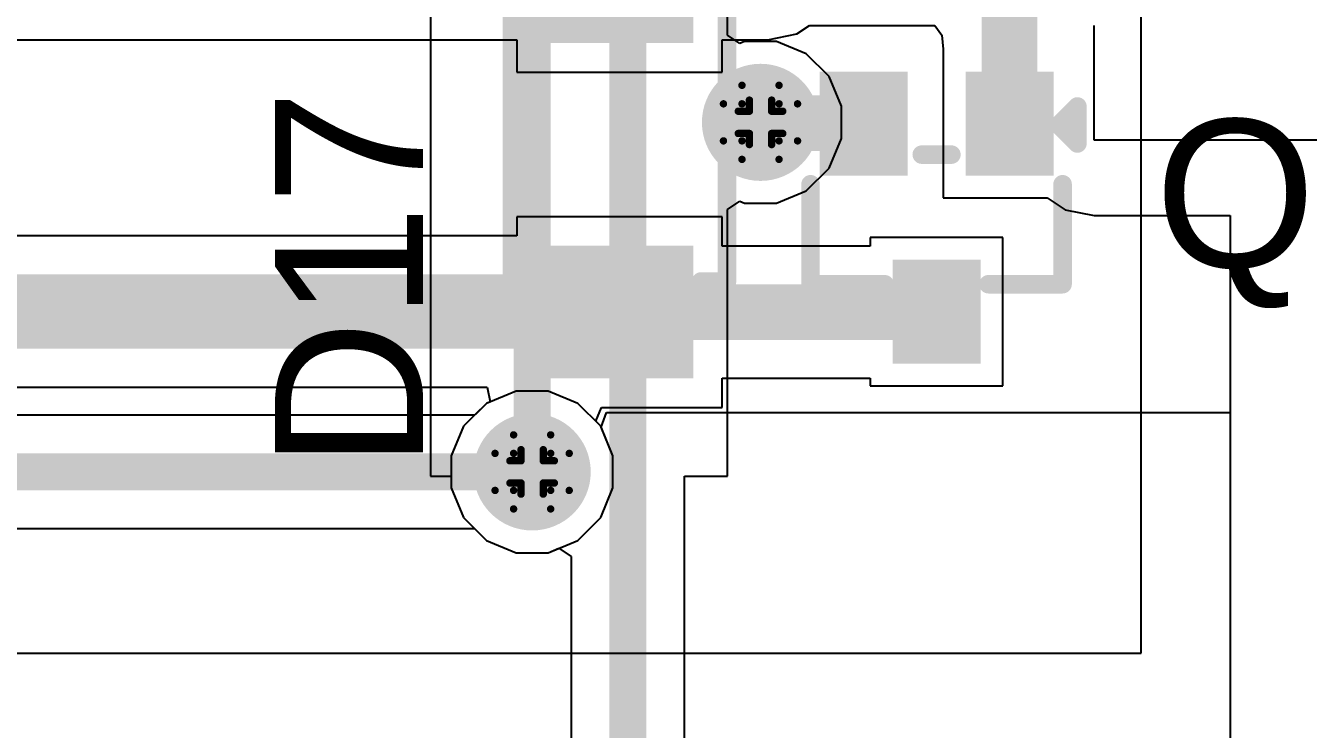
# Model space of a CAD drawing. Header units: inches. Extents: x -3 to 5259, y -3 to 5282.
# Drawn here: x 107.16 to 115.95, y 28.58 to 33.41 of the extents above; entities that cross this region are included whole.
import ezdxf

# ---------------------------------------------------------------- set-up
doc = ezdxf.new("R2010")
doc.units = ezdxf.units.IN
for name, color, linetype in [('Bottom Layer', 5, 'Continuous'), ('Bottom Solder', 6, 'Continuous'), ('Drill Drawing', 1, 'Continuous'), ('Layer 1', 16, 'Continuous'), ('Layer 2', 76, 'Continuous'), ('Top Layer', 1, 'Continuous'), ('Top Overlay', 2, 'Continuous'), ('Top Paste', 8, 'Continuous'), ('Top Solder', 216, 'Continuous'), ('Via Holes', 16, 'Continuous')]:
    doc.layers.add(name, color=color, linetype=linetype)
doc.styles.add('Arial', font='', dxfattribs={"height": 0.2})
doc.styles.get('Arial').set_extended_font_data('Arial')

# ---------------------------------------------------------------- blocks, each defined once
blk = doc.blocks.new('SOT_523_162')
at = {"layer": 'Top Layer'}
for points in [[(-0.2, 0.9), (0.2, 0.9), (0.2, 0.39), (-0.2, 0.39)], [(-0.7, -0.39), (-0.3, -0.39), (-0.3, -0.9), (-0.7, -0.9)], [(0.3, -0.39), (0.7, -0.39), (0.7, -0.9), (0.3, -0.9)]]:
    blk.add_hatch(color=1, dxfattribs=at).paths.add_polyline_path(points)
at = {"layer": 'Top Paste'}
for points in [[(-0.2, 0.9), (0.2, 0.9), (0.2, 0.39), (-0.2, 0.39)], [(-0.7, -0.39), (-0.3, -0.39), (-0.3, -0.9), (-0.7, -0.9)], [(0.3, -0.39), (0.7, -0.39), (0.7, -0.9), (0.3, -0.9)]]:
    blk.add_hatch(color=8, dxfattribs=at).paths.add_polyline_path(points)
at = {"layer": 'Top Solder'}
for points in [[(-0.3016, 1.0016), (0.3016, 1.0016), (0.3016, 0.2884), (-0.3016, 0.2884)], [(-0.8016, -0.2884), (-0.1984, -0.2884), (-0.1984, -1.0016), (-0.8016, -1.0016)], [(0.1984, -0.2884), (0.8016, -0.2884), (0.8016, -1.0016), (0.1984, -1.0016)]]:
    blk.add_hatch(color=216, dxfattribs=at).paths.add_polyline_path(points)
at = {"layer": 'Top Overlay'}
for points in [[(-0.3556, 0.4572, 0.127, 0.127, 0), (-0.8636, 0.4572, 0.127, 0.127, 0)], [(-0.8636, -0.2286, 0.127, 0.127, 0), (-0.8636, 0.4572, 0.127, 0.127, 0)], [(0.8636, 0.4572, 0.127, 0.127, 0), (0.3556, 0.4572, 0.127, 0.127, 0)], [(0.8636, 0.4572, 0.127, 0.127, 0), (0.8636, -0.2286, 0.127, 0.127, 0)], [(0.1016, -0.4318, 0.127, 0.127, 0), (-0.1016, -0.4318, 0.127, 0.127, 0)], [(-0.9652, -0.508, 0.127, 0.127, 0), (-0.9652, -0.762, 0.127, 0.127, 0)], [(-0.8382, -0.635, 0.127, 0.127, 0), (-0.9652, -0.508, 0.127, 0.127, 0)], [(-0.8382, -0.635, 0.127, 0.127, 0), (-0.9652, -0.762, 0.127, 0.127, 0)]]:
    blk.add_lwpolyline(points, format="xyseb", dxfattribs=at)
for points in [[(-0.8953, 0.4572, 0.0635, 0.0635, 1), (-0.8318, 0.4572, 0.0635, 0.0635, 1)], [(-0.8953, 0.4572, 0.0635, 0.0635, 1), (-0.8318, 0.4572, 0.0635, 0.0635, 1)], [(-0.3873, 0.4572, 0.0635, 0.0635, 1), (-0.3238, 0.4572, 0.0635, 0.0635, 1)], [(0.3238, 0.4572, 0.0635, 0.0635, 1), (0.3873, 0.4572, 0.0635, 0.0635, 1)], [(0.8318, 0.4572, 0.0635, 0.0635, 1), (0.8953, 0.4572, 0.0635, 0.0635, 1)], [(0.8318, 0.4572, 0.0635, 0.0635, 1), (0.8953, 0.4572, 0.0635, 0.0635, 1)], [(-0.8953, -0.2286, 0.0635, 0.0635, 1), (-0.8318, -0.2286, 0.0635, 0.0635, 1)], [(0.8318, -0.2286, 0.0635, 0.0635, 1), (0.8953, -0.2286, 0.0635, 0.0635, 1)], [(-0.1333, -0.4318, 0.0635, 0.0635, 1), (-0.0698, -0.4318, 0.0635, 0.0635, 1)], [(0.0698, -0.4318, 0.0635, 0.0635, 1), (0.1333, -0.4318, 0.0635, 0.0635, 1)], [(-0.997, -0.508, 0.0635, 0.0635, 1), (-0.9334, -0.508, 0.0635, 0.0635, 1)], [(-0.997, -0.508, 0.0635, 0.0635, 1), (-0.9334, -0.508, 0.0635, 0.0635, 1)], [(-0.87, -0.635, 0.0635, 0.0635, 1), (-0.8065, -0.635, 0.0635, 0.0635, 1)], [(-0.87, -0.635, 0.0635, 0.0635, 1), (-0.8065, -0.635, 0.0635, 0.0635, 1)], [(-0.997, -0.762, 0.0635, 0.0635, 1), (-0.9334, -0.762, 0.0635, 0.0635, 1)], [(-0.997, -0.762, 0.0635, 0.0635, 1), (-0.9334, -0.762, 0.0635, 0.0635, 1)]]:
    blk.add_lwpolyline(points, format="xyseb", close=True, dxfattribs=at)
blk = doc.blocks.new('SOD_323_203')
at = {"layer": 'Top Layer'}
for points in [[(-0.75, -0.45), (-1.55, -0.45), (-1.55, 0.45), (-0.75, 0.45)], [(1.55, -0.45), (0.75, -0.45), (0.75, 0.45), (1.55, 0.45)]]:
    blk.add_hatch(color=1, dxfattribs=at).paths.add_polyline_path(points)
at = {"layer": 'Top Overlay'}
for points in [[(-2.0085, 0.4826), (-0.9163, 0.4826), (-0.9163, 0.7874), (-2.0085, 0.7874)], [(-2.0078, -0.5087), (-1.576, -0.5087), (-1.576, 0.5073), (-2.0078, 0.5073)], [(-2.0072, -0.7874), (-0.915, -0.7874), (-0.915, -0.4826), (-2.0072, -0.4826)]]:
    blk.add_hatch(color=2, dxfattribs=at).paths.add_polyline_path(points)
at = {"layer": 'Top Paste'}
for points in [[(-0.75, -0.45), (-1.55, -0.45), (-1.55, 0.45), (-0.75, 0.45)], [(1.55, -0.45), (0.75, -0.45), (0.75, 0.45), (1.55, 0.45)]]:
    blk.add_hatch(color=8, dxfattribs=at).paths.add_polyline_path(points)
at = {"layer": 'Top Solder'}
for points in [[(-0.695, -0.505), (-1.605, -0.505), (-1.605, 0.505), (-0.695, 0.505)], [(1.605, -0.505), (0.695, -0.505), (0.695, 0.505), (1.605, 0.505)]]:
    blk.add_hatch(color=216, dxfattribs=at).paths.add_polyline_path(points)
at = {"layer": 'Top Overlay'}
for points in [[(0.9398, 0.7366, 0.127, 0.127, 0), (-0.9144, 0.7366, 0.127, 0.127, 0)], [(0.9398, 0.5588, 0.127, 0.127, 0), (0.9398, 0.7366, 0.127, 0.127, 0)], [(0.9398, -0.7366, 0.127, 0.127, 0), (0.9398, -0.5588, 0.127, 0.127, 0)], [(-0.9144, -0.7366, 0.127, 0.127, 0), (0.9398, -0.7366, 0.127, 0.127, 0)]]:
    blk.add_lwpolyline(points, format="xyseb", dxfattribs=at)
for points in [[(-0.9461, 0.7366, 0.0635, 0.0635, 1), (-0.8826, 0.7366, 0.0635, 0.0635, 1)], [(0.908, 0.7366, 0.0635, 0.0635, 1), (0.9715, 0.7366, 0.0635, 0.0635, 1)], [(0.908, 0.7366, 0.0635, 0.0635, 1), (0.9715, 0.7366, 0.0635, 0.0635, 1)], [(0.908, 0.5588, 0.0635, 0.0635, 1), (0.9715, 0.5588, 0.0635, 0.0635, 1)], [(0.908, -0.5588, 0.0635, 0.0635, 1), (0.9715, -0.5588, 0.0635, 0.0635, 1)], [(-0.9461, -0.7366, 0.0635, 0.0635, 1), (-0.8826, -0.7366, 0.0635, 0.0635, 1)], [(0.908, -0.7366, 0.0635, 0.0635, 1), (0.9715, -0.7366, 0.0635, 0.0635, 1)], [(0.908, -0.7366, 0.0635, 0.0635, 1), (0.9715, -0.7366, 0.0635, 0.0635, 1)]]:
    blk.add_lwpolyline(points, format="xyseb", close=True, dxfattribs=at)

msp = doc.modelspace()

# ---------------------------------------------------------------- hatches: boundary and pattern name
at = {"layer": 'Bottom Layer'}
h = msp.add_hatch(color=5, dxfattribs=at)
edge = h.paths.add_edge_path()
edge.add_arc((112.2, 32.7454), 0.3, 0, 360)
h = msp.add_hatch(color=5, dxfattribs=at)
edge = h.paths.add_edge_path()
edge.add_arc((110.635, 30.3482), 0.3, 0, 360)
at = {"layer": 'Bottom Solder'}
h = msp.add_hatch(color=6, dxfattribs=at)
edge = h.paths.add_edge_path()
edge.add_arc((112.2, 32.7454), 0.4016, 0, 360)
h = msp.add_hatch(color=6, dxfattribs=at)
edge = h.paths.add_edge_path()
edge.add_arc((110.635, 30.3482), 0.4016, 0, 360)
at = {"layer": 'Layer 1'}
h = msp.add_hatch(color=16, dxfattribs=at)
edge = h.paths.add_edge_path()
edge.add_arc((112.2, 32.7454), 0.3, 0, 360)
h = msp.add_hatch(color=16, dxfattribs=at)
edge = h.paths.add_edge_path()
edge.add_arc((110.635, 30.3482), 0.3, 0, 360)
at = {"layer": 'Layer 2'}
h = msp.add_hatch(color=76, dxfattribs=at)
edge = h.paths.add_edge_path()
edge.add_arc((112.2, 32.7454), 0.3, 0, 360)
h = msp.add_hatch(color=76, dxfattribs=at)
edge = h.paths.add_edge_path()
edge.add_arc((110.635, 30.3482), 0.3, 0, 360)
at = {"layer": 'Top Layer'}
h = msp.add_hatch(color=1, dxfattribs=at)
edge = h.paths.add_edge_path()
edge.add_arc((112.2, 32.7454), 0.3, 0, 360)
h = msp.add_hatch(color=1, dxfattribs=at)
edge = h.paths.add_edge_path()
edge.add_arc((110.635, 30.3482), 0.3, 0, 360)
at = {"layer": 'Top Solder'}
h = msp.add_hatch(color=216, dxfattribs=at)
edge = h.paths.add_edge_path()
edge.add_arc((112.2, 32.7454), 0.4016, 0, 360)
h = msp.add_hatch(color=216, dxfattribs=at)
edge = h.paths.add_edge_path()
edge.add_arc((110.635, 30.3482), 0.4016, 0, 360)
at = {"layer": 'Via Holes'}
h = msp.add_hatch(color=7, dxfattribs=at)
edge = h.paths.add_edge_path()
edge.add_arc((112.2, 32.7454), 0.15, 0, 360)
h = msp.add_hatch(color=7, dxfattribs=at)
edge = h.paths.add_edge_path()
edge.add_arc((110.635, 30.3482), 0.15, 0, 360)

# ---------------------------------------------------------------- linework, layer by layer
at = {"layer": 'Bottom Layer'}
for p, q in [((114.808, 29.1046), (114.808, 79.3242)), ((110.5248, 30.9022), (110.3212, 30.8179)), ((110.7452, 30.9022), (110.5248, 30.9022)), ((110.9488, 30.8179), (110.7452, 30.9022)), ((110.3212, 30.8179), (110.1653, 30.662)), ((111.1046, 30.662), (110.9488, 30.8179)), ((110.1653, 30.662), (110.081, 30.4584)), ((111.189, 30.4584), (111.1046, 30.662)), ((110.081, 30.4584), (110.081, 30.238)), ((111.189, 30.238), (111.189, 30.4584)), ((110.081, 30.238), (110.1653, 30.0344)), ((111.1046, 30.0344), (111.189, 30.238)), ((110.1653, 30.0344), (110.3212, 29.8785)), ((110.9488, 29.8785), (111.1046, 30.0344)), ((110.3212, 29.8785), (110.5248, 29.7942)), ((110.7452, 29.7942), (110.9488, 29.8785)), ((110.5248, 29.7942), (110.7452, 29.7942)), ((75.6995, 29.1046), (114.808, 29.1046))]:
    msp.add_line(p, q, dxfattribs=at)
at = {"layer": 'Drill Drawing'}
for points in [[(112.073, 32.8724, 0.0508, 0.0508, 0), (112.073, 32.9994, 0.0508, 0.0508, 0)], [(112.073, 32.9994, 0.0508, 0.0508, 0), (112.327, 32.9994, 0.0508, 0.0508, 0)], [(112.327, 32.8724, 0.0508, 0.0508, 0), (112.327, 32.9994, 0.0508, 0.0508, 0)], [(111.946, 32.6184, 0.0508, 0.0508, 0), (111.946, 32.8724, 0.0508, 0.0508, 0)], [(111.946, 32.8724, 0.0508, 0.0508, 0), (112.073, 32.8724, 0.0508, 0.0508, 0)], [(112.1238, 32.8216, 0.0508, 0.0508, 0), (112.1238, 32.8978, 0.0508, 0.0508, 0)], [(112.1238, 32.8978, 0.0508, 0.0508, 0), (112.2762, 32.8978, 0.0508, 0.0508, 0)], [(112.2762, 32.8216, 0.0508, 0.0508, 0), (112.2762, 32.8978, 0.0508, 0.0508, 0)], [(112.327, 32.8724, 0.0508, 0.0508, 0), (112.454, 32.8724, 0.0508, 0.0508, 0)], [(112.454, 32.6184, 0.0508, 0.0508, 0), (112.454, 32.8724, 0.0508, 0.0508, 0)], [(112.0476, 32.6692, 0.0508, 0.0508, 0), (112.0476, 32.8216, 0.0508, 0.0508, 0)], [(112.0476, 32.8216, 0.0508, 0.0508, 0), (112.1238, 32.8216, 0.0508, 0.0508, 0)], [(112.2762, 32.8216, 0.0508, 0.0508, 0), (112.3524, 32.8216, 0.0508, 0.0508, 0)], [(112.3524, 32.6692, 0.0508, 0.0508, 0), (112.3524, 32.8216, 0.0508, 0.0508, 0)], [(111.946, 32.6184, 0.0508, 0.0508, 0), (112.073, 32.6184, 0.0508, 0.0508, 0)], [(112.0476, 32.6692, 0.0508, 0.0508, 0), (112.1238, 32.6692, 0.0508, 0.0508, 0)], [(112.073, 32.4914, 0.0508, 0.0508, 0), (112.073, 32.6184, 0.0508, 0.0508, 0)], [(112.1238, 32.593, 0.0508, 0.0508, 0), (112.1238, 32.6692, 0.0508, 0.0508, 0)], [(112.1238, 32.593, 0.0508, 0.0508, 0), (112.2762, 32.593, 0.0508, 0.0508, 0)], [(112.2762, 32.6692, 0.0508, 0.0508, 0), (112.3524, 32.6692, 0.0508, 0.0508, 0)], [(112.2762, 32.593, 0.0508, 0.0508, 0), (112.2762, 32.6692, 0.0508, 0.0508, 0)], [(112.327, 32.6184, 0.0508, 0.0508, 0), (112.454, 32.6184, 0.0508, 0.0508, 0)], [(112.327, 32.4914, 0.0508, 0.0508, 0), (112.327, 32.6184, 0.0508, 0.0508, 0)], [(112.073, 32.4914, 0.0508, 0.0508, 0), (112.327, 32.4914, 0.0508, 0.0508, 0)], [(110.508, 30.4752, 0.0508, 0.0508, 0), (110.508, 30.6022, 0.0508, 0.0508, 0)], [(110.508, 30.6022, 0.0508, 0.0508, 0), (110.762, 30.6022, 0.0508, 0.0508, 0)], [(110.762, 30.4752, 0.0508, 0.0508, 0), (110.762, 30.6022, 0.0508, 0.0508, 0)], [(110.5588, 30.4244, 0.0508, 0.0508, 0), (110.5588, 30.5006, 0.0508, 0.0508, 0)], [(110.5588, 30.5006, 0.0508, 0.0508, 0), (110.7112, 30.5006, 0.0508, 0.0508, 0)], [(110.7112, 30.4244, 0.0508, 0.0508, 0), (110.7112, 30.5006, 0.0508, 0.0508, 0)], [(110.381, 30.2212, 0.0508, 0.0508, 0), (110.381, 30.4752, 0.0508, 0.0508, 0)], [(110.381, 30.4752, 0.0508, 0.0508, 0), (110.508, 30.4752, 0.0508, 0.0508, 0)], [(110.4826, 30.272, 0.0508, 0.0508, 0), (110.4826, 30.4244, 0.0508, 0.0508, 0)], [(110.4826, 30.4244, 0.0508, 0.0508, 0), (110.5588, 30.4244, 0.0508, 0.0508, 0)], [(110.7112, 30.4244, 0.0508, 0.0508, 0), (110.7874, 30.4244, 0.0508, 0.0508, 0)], [(110.762, 30.4752, 0.0508, 0.0508, 0), (110.889, 30.4752, 0.0508, 0.0508, 0)], [(110.7874, 30.272, 0.0508, 0.0508, 0), (110.7874, 30.4244, 0.0508, 0.0508, 0)], [(110.889, 30.2212, 0.0508, 0.0508, 0), (110.889, 30.4752, 0.0508, 0.0508, 0)], [(110.381, 30.2212, 0.0508, 0.0508, 0), (110.508, 30.2212, 0.0508, 0.0508, 0)], [(110.4826, 30.272, 0.0508, 0.0508, 0), (110.5588, 30.272, 0.0508, 0.0508, 0)], [(110.508, 30.0942, 0.0508, 0.0508, 0), (110.508, 30.2212, 0.0508, 0.0508, 0)], [(110.5588, 30.1958, 0.0508, 0.0508, 0), (110.5588, 30.272, 0.0508, 0.0508, 0)], [(110.7112, 30.272, 0.0508, 0.0508, 0), (110.7874, 30.272, 0.0508, 0.0508, 0)], [(110.7112, 30.1958, 0.0508, 0.0508, 0), (110.7112, 30.272, 0.0508, 0.0508, 0)], [(110.762, 30.2212, 0.0508, 0.0508, 0), (110.889, 30.2212, 0.0508, 0.0508, 0)], [(110.762, 30.0942, 0.0508, 0.0508, 0), (110.762, 30.2212, 0.0508, 0.0508, 0)], [(110.5588, 30.1958, 0.0508, 0.0508, 0), (110.7112, 30.1958, 0.0508, 0.0508, 0)], [(110.508, 30.0942, 0.0508, 0.0508, 0), (110.762, 30.0942, 0.0508, 0.0508, 0)]]:
    msp.add_lwpolyline(points, format="xyseb", dxfattribs=at)
for points in [[(112.0603, 32.9994, 0.0254, 0.0254, 1), (112.0857, 32.9994, 0.0254, 0.0254, 1)], [(112.0603, 32.9994, 0.0254, 0.0254, 1), (112.0857, 32.9994, 0.0254, 0.0254, 1)], [(112.3143, 32.9994, 0.0254, 0.0254, 1), (112.3397, 32.9994, 0.0254, 0.0254, 1)], [(112.3143, 32.9994, 0.0254, 0.0254, 1), (112.3397, 32.9994, 0.0254, 0.0254, 1)], [(111.9333, 32.8724, 0.0254, 0.0254, 1), (111.9587, 32.8724, 0.0254, 0.0254, 1)], [(111.9333, 32.8724, 0.0254, 0.0254, 1), (111.9587, 32.8724, 0.0254, 0.0254, 1)], [(112.0603, 32.8724, 0.0254, 0.0254, 1), (112.0857, 32.8724, 0.0254, 0.0254, 1)], [(112.0603, 32.8724, 0.0254, 0.0254, 1), (112.0857, 32.8724, 0.0254, 0.0254, 1)], [(112.1111, 32.8978, 0.0254, 0.0254, 1), (112.1365, 32.8978, 0.0254, 0.0254, 1)], [(112.1111, 32.8978, 0.0254, 0.0254, 1), (112.1365, 32.8978, 0.0254, 0.0254, 1)], [(112.2635, 32.8978, 0.0254, 0.0254, 1), (112.2889, 32.8978, 0.0254, 0.0254, 1)], [(112.2635, 32.8978, 0.0254, 0.0254, 1), (112.2889, 32.8978, 0.0254, 0.0254, 1)], [(112.3143, 32.8724, 0.0254, 0.0254, 1), (112.3397, 32.8724, 0.0254, 0.0254, 1)], [(112.3143, 32.8724, 0.0254, 0.0254, 1), (112.3397, 32.8724, 0.0254, 0.0254, 1)], [(112.4413, 32.8724, 0.0254, 0.0254, 1), (112.4667, 32.8724, 0.0254, 0.0254, 1)], [(112.4413, 32.8724, 0.0254, 0.0254, 1), (112.4667, 32.8724, 0.0254, 0.0254, 1)], [(112.0349, 32.8216, 0.0254, 0.0254, 1), (112.0603, 32.8216, 0.0254, 0.0254, 1)], [(112.0349, 32.8216, 0.0254, 0.0254, 1), (112.0603, 32.8216, 0.0254, 0.0254, 1)], [(112.1111, 32.8216, 0.0254, 0.0254, 1), (112.1365, 32.8216, 0.0254, 0.0254, 1)], [(112.1111, 32.8216, 0.0254, 0.0254, 1), (112.1365, 32.8216, 0.0254, 0.0254, 1)], [(112.2635, 32.8216, 0.0254, 0.0254, 1), (112.2889, 32.8216, 0.0254, 0.0254, 1)], [(112.2635, 32.8216, 0.0254, 0.0254, 1), (112.2889, 32.8216, 0.0254, 0.0254, 1)], [(112.3397, 32.8216, 0.0254, 0.0254, 1), (112.3651, 32.8216, 0.0254, 0.0254, 1)], [(112.3397, 32.8216, 0.0254, 0.0254, 1), (112.3651, 32.8216, 0.0254, 0.0254, 1)], [(111.9333, 32.6184, 0.0254, 0.0254, 1), (111.9587, 32.6184, 0.0254, 0.0254, 1)], [(111.9333, 32.6184, 0.0254, 0.0254, 1), (111.9587, 32.6184, 0.0254, 0.0254, 1)], [(112.0349, 32.6692, 0.0254, 0.0254, 1), (112.0603, 32.6692, 0.0254, 0.0254, 1)], [(112.0349, 32.6692, 0.0254, 0.0254, 1), (112.0603, 32.6692, 0.0254, 0.0254, 1)], [(112.0603, 32.6184, 0.0254, 0.0254, 1), (112.0857, 32.6184, 0.0254, 0.0254, 1)], [(112.0603, 32.6184, 0.0254, 0.0254, 1), (112.0857, 32.6184, 0.0254, 0.0254, 1)], [(112.1111, 32.6692, 0.0254, 0.0254, 1), (112.1365, 32.6692, 0.0254, 0.0254, 1)], [(112.1111, 32.6692, 0.0254, 0.0254, 1), (112.1365, 32.6692, 0.0254, 0.0254, 1)], [(112.1111, 32.593, 0.0254, 0.0254, 1), (112.1365, 32.593, 0.0254, 0.0254, 1)], [(112.1111, 32.593, 0.0254, 0.0254, 1), (112.1365, 32.593, 0.0254, 0.0254, 1)], [(112.2635, 32.6692, 0.0254, 0.0254, 1), (112.2889, 32.6692, 0.0254, 0.0254, 1)], [(112.2635, 32.6692, 0.0254, 0.0254, 1), (112.2889, 32.6692, 0.0254, 0.0254, 1)], [(112.2635, 32.593, 0.0254, 0.0254, 1), (112.2889, 32.593, 0.0254, 0.0254, 1)], [(112.2635, 32.593, 0.0254, 0.0254, 1), (112.2889, 32.593, 0.0254, 0.0254, 1)], [(112.3143, 32.6184, 0.0254, 0.0254, 1), (112.3397, 32.6184, 0.0254, 0.0254, 1)], [(112.3143, 32.6184, 0.0254, 0.0254, 1), (112.3397, 32.6184, 0.0254, 0.0254, 1)], [(112.3397, 32.6692, 0.0254, 0.0254, 1), (112.3651, 32.6692, 0.0254, 0.0254, 1)], [(112.3397, 32.6692, 0.0254, 0.0254, 1), (112.3651, 32.6692, 0.0254, 0.0254, 1)], [(112.4413, 32.6184, 0.0254, 0.0254, 1), (112.4667, 32.6184, 0.0254, 0.0254, 1)], [(112.4413, 32.6184, 0.0254, 0.0254, 1), (112.4667, 32.6184, 0.0254, 0.0254, 1)], [(112.0603, 32.4914, 0.0254, 0.0254, 1), (112.0857, 32.4914, 0.0254, 0.0254, 1)], [(112.0603, 32.4914, 0.0254, 0.0254, 1), (112.0857, 32.4914, 0.0254, 0.0254, 1)], [(112.3143, 32.4914, 0.0254, 0.0254, 1), (112.3397, 32.4914, 0.0254, 0.0254, 1)], [(112.3143, 32.4914, 0.0254, 0.0254, 1), (112.3397, 32.4914, 0.0254, 0.0254, 1)], [(110.4953, 30.6022, 0.0254, 0.0254, 1), (110.5207, 30.6022, 0.0254, 0.0254, 1)], [(110.4953, 30.6022, 0.0254, 0.0254, 1), (110.5207, 30.6022, 0.0254, 0.0254, 1)], [(110.7493, 30.6022, 0.0254, 0.0254, 1), (110.7747, 30.6022, 0.0254, 0.0254, 1)], [(110.7493, 30.6022, 0.0254, 0.0254, 1), (110.7747, 30.6022, 0.0254, 0.0254, 1)], [(110.5461, 30.5006, 0.0254, 0.0254, 1), (110.5715, 30.5006, 0.0254, 0.0254, 1)], [(110.5461, 30.5006, 0.0254, 0.0254, 1), (110.5715, 30.5006, 0.0254, 0.0254, 1)], [(110.6985, 30.5006, 0.0254, 0.0254, 1), (110.7239, 30.5006, 0.0254, 0.0254, 1)], [(110.6985, 30.5006, 0.0254, 0.0254, 1), (110.7239, 30.5006, 0.0254, 0.0254, 1)], [(110.3683, 30.4752, 0.0254, 0.0254, 1), (110.3937, 30.4752, 0.0254, 0.0254, 1)], [(110.3683, 30.4752, 0.0254, 0.0254, 1), (110.3937, 30.4752, 0.0254, 0.0254, 1)], [(110.4699, 30.4244, 0.0254, 0.0254, 1), (110.4953, 30.4244, 0.0254, 0.0254, 1)], [(110.4699, 30.4244, 0.0254, 0.0254, 1), (110.4953, 30.4244, 0.0254, 0.0254, 1)], [(110.4953, 30.4752, 0.0254, 0.0254, 1), (110.5207, 30.4752, 0.0254, 0.0254, 1)], [(110.4953, 30.4752, 0.0254, 0.0254, 1), (110.5207, 30.4752, 0.0254, 0.0254, 1)], [(110.5461, 30.4244, 0.0254, 0.0254, 1), (110.5715, 30.4244, 0.0254, 0.0254, 1)], [(110.5461, 30.4244, 0.0254, 0.0254, 1), (110.5715, 30.4244, 0.0254, 0.0254, 1)], [(110.6985, 30.4244, 0.0254, 0.0254, 1), (110.7239, 30.4244, 0.0254, 0.0254, 1)], [(110.6985, 30.4244, 0.0254, 0.0254, 1), (110.7239, 30.4244, 0.0254, 0.0254, 1)], [(110.7493, 30.4752, 0.0254, 0.0254, 1), (110.7747, 30.4752, 0.0254, 0.0254, 1)], [(110.7493, 30.4752, 0.0254, 0.0254, 1), (110.7747, 30.4752, 0.0254, 0.0254, 1)], [(110.7747, 30.4244, 0.0254, 0.0254, 1), (110.8001, 30.4244, 0.0254, 0.0254, 1)], [(110.7747, 30.4244, 0.0254, 0.0254, 1), (110.8001, 30.4244, 0.0254, 0.0254, 1)], [(110.8763, 30.4752, 0.0254, 0.0254, 1), (110.9017, 30.4752, 0.0254, 0.0254, 1)], [(110.8763, 30.4752, 0.0254, 0.0254, 1), (110.9017, 30.4752, 0.0254, 0.0254, 1)], [(110.3683, 30.2212, 0.0254, 0.0254, 1), (110.3937, 30.2212, 0.0254, 0.0254, 1)], [(110.3683, 30.2212, 0.0254, 0.0254, 1), (110.3937, 30.2212, 0.0254, 0.0254, 1)], [(110.4699, 30.272, 0.0254, 0.0254, 1), (110.4953, 30.272, 0.0254, 0.0254, 1)], [(110.4699, 30.272, 0.0254, 0.0254, 1), (110.4953, 30.272, 0.0254, 0.0254, 1)], [(110.4953, 30.2212, 0.0254, 0.0254, 1), (110.5207, 30.2212, 0.0254, 0.0254, 1)], [(110.4953, 30.2212, 0.0254, 0.0254, 1), (110.5207, 30.2212, 0.0254, 0.0254, 1)], [(110.5461, 30.272, 0.0254, 0.0254, 1), (110.5715, 30.272, 0.0254, 0.0254, 1)], [(110.5461, 30.272, 0.0254, 0.0254, 1), (110.5715, 30.272, 0.0254, 0.0254, 1)], [(110.6985, 30.272, 0.0254, 0.0254, 1), (110.7239, 30.272, 0.0254, 0.0254, 1)], [(110.6985, 30.272, 0.0254, 0.0254, 1), (110.7239, 30.272, 0.0254, 0.0254, 1)], [(110.7493, 30.2212, 0.0254, 0.0254, 1), (110.7747, 30.2212, 0.0254, 0.0254, 1)], [(110.7493, 30.2212, 0.0254, 0.0254, 1), (110.7747, 30.2212, 0.0254, 0.0254, 1)], [(110.7747, 30.272, 0.0254, 0.0254, 1), (110.8001, 30.272, 0.0254, 0.0254, 1)], [(110.7747, 30.272, 0.0254, 0.0254, 1), (110.8001, 30.272, 0.0254, 0.0254, 1)], [(110.8763, 30.2212, 0.0254, 0.0254, 1), (110.9017, 30.2212, 0.0254, 0.0254, 1)], [(110.8763, 30.2212, 0.0254, 0.0254, 1), (110.9017, 30.2212, 0.0254, 0.0254, 1)], [(110.5461, 30.1958, 0.0254, 0.0254, 1), (110.5715, 30.1958, 0.0254, 0.0254, 1)], [(110.5461, 30.1958, 0.0254, 0.0254, 1), (110.5715, 30.1958, 0.0254, 0.0254, 1)], [(110.6985, 30.1958, 0.0254, 0.0254, 1), (110.7239, 30.1958, 0.0254, 0.0254, 1)], [(110.6985, 30.1958, 0.0254, 0.0254, 1), (110.7239, 30.1958, 0.0254, 0.0254, 1)], [(110.4953, 30.0942, 0.0254, 0.0254, 1), (110.5207, 30.0942, 0.0254, 0.0254, 1)], [(110.4953, 30.0942, 0.0254, 0.0254, 1), (110.5207, 30.0942, 0.0254, 0.0254, 1)], [(110.7493, 30.0942, 0.0254, 0.0254, 1), (110.7747, 30.0942, 0.0254, 0.0254, 1)], [(110.7493, 30.0942, 0.0254, 0.0254, 1), (110.7747, 30.0942, 0.0254, 0.0254, 1)]]:
    msp.add_lwpolyline(points, format="xyseb", close=True, dxfattribs=at)
at = {"layer": 'Layer 1'}
for p, q in [((110.5248, 30.9022), (110.3212, 30.8179)), ((110.7452, 30.9022), (110.5248, 30.9022)), ((110.9488, 30.8179), (110.7452, 30.9022)), ((110.3212, 30.8179), (110.1653, 30.662)), ((111.1046, 30.662), (110.9488, 30.8179)), ((110.1653, 30.662), (110.081, 30.4584)), ((111.189, 30.4584), (111.1046, 30.662)), ((110.081, 30.4584), (110.081, 30.238)), ((111.189, 30.238), (111.189, 30.4584)), ((110.081, 30.238), (110.1653, 30.0344)), ((111.1046, 30.0344), (111.189, 30.238)), ((110.1653, 30.0344), (110.3212, 29.8785)), ((110.9488, 29.8785), (111.1046, 30.0344)), ((110.3212, 29.8785), (110.5248, 29.7942)), ((110.7452, 29.7942), (110.9488, 29.8785)), ((110.5248, 29.7942), (110.7452, 29.7942))]:
    msp.add_line(p, q, dxfattribs=at)
at = {"layer": 'Layer 2'}
for p, q in [((111.9744, 33.343), (111.9744, 44.2005)), ((109.9377, 36.5909), (109.9377, 30.3199)), ((112.0589, 33.2865), (111.9744, 33.343)), ((112.0898, 33.2994), (112.0589, 33.2865)), ((112.3102, 33.2994), (112.0898, 33.2994)), ((112.5138, 33.215), (112.3102, 33.2994)), ((112.6697, 33.0592), (112.5138, 33.215)), ((112.754, 32.8556), (112.6697, 33.0592)), ((112.754, 32.6352), (112.754, 32.8556)), ((112.6697, 32.4315), (112.754, 32.6352)), ((112.5138, 32.2757), (112.6697, 32.4315)), ((112.3102, 32.1914), (112.5138, 32.2757)), ((111.9744, 32.1477), (112.0589, 32.2042)), ((112.0589, 32.2042), (112.0898, 32.1914)), ((112.0898, 32.1914), (112.3102, 32.1914)), ((111.9744, 30.3199), (111.9744, 32.1477)), ((109.9377, 30.3199), (110.081, 30.3199)), ((110.081, 30.3199), (110.081, 30.238)), ((110.081, 30.238), (110.1653, 30.0344)), ((111.6788, 28.3479), (111.6788, 30.3199)), ((111.6788, 30.3199), (111.9744, 30.3199)), ((110.1653, 30.0344), (110.3212, 29.8785)), ((110.3212, 29.8785), (110.5248, 29.7942)), ((110.7452, 29.7942), (110.8174, 29.8241)), ((110.8174, 29.8241), (110.9018, 29.7677)), ((110.5248, 29.7942), (110.7452, 29.7942)), ((110.9018, 29.7677), (110.9018, 28.3826))]:
    msp.add_line(p, q, dxfattribs=at)
for points in [[(111.2903, 27.9876, 0.254, 0.254, 0), (111.2903, 43.5735, 0.254, 0.254, 0)], [(110.635, 30.3482, 0.254, 0.254, 0), (110.635, 43.4414, 0.254, 0.254, 0)]]:
    msp.add_lwpolyline(points, format="xyseb", dxfattribs=at)
msp.add_lwpolyline([(110.5715, 30.3482, 0.127, 0.127, 1), (110.6985, 30.3482, 0.127, 0.127, 1)], format="xyseb", close=True, dxfattribs=at)
at = {"layer": 'Top Layer'}
for p, q in [((112.449, 33.3513), (112.5348, 33.4086)), ((112.5348, 33.4086), (113.3938, 33.4086)), ((113.3938, 33.4086), (113.4435, 33.3442)), ((114.4859, 32.6239), (114.4859, 33.4087)), ((112.2508, 33.3119), (112.449, 33.3513)), ((113.4435, 33.3442), (113.4525, 33.2463)), ((106.4855, 33.3119), (110.5297, 33.3119)), ((110.5297, 33.3119), (110.5297, 33.0901)), ((111.9377, 33.0901), (111.9377, 33.3119)), ((111.9377, 33.3119), (112.2508, 33.3119)), ((113.4525, 33.2463), (113.4525, 33.2463)), ((113.4525, 33.2463), (113.4525, 33.2463)), ((113.4525, 33.2463), (113.4525, 32.2283)), ((110.5297, 33.0901), (111.9377, 33.0901)), ((146.8023, 32.6239), (114.4859, 32.6239)), ((113.4525, 32.2283), (114.1636, 32.2283)), ((114.1636, 32.2283), (114.2877, 32.1454)), ((111.9377, 32.0981), (110.5297, 32.0981)), ((110.5297, 32.0981), (110.5297, 31.9663)), ((111.9377, 31.8973), (111.9377, 32.0981)), ((114.2877, 32.1454), (114.4859, 32.106)), ((114.4859, 32.106), (115.4176, 32.106)), ((115.4176, 32.106), (115.4176, 8.5258)), ((110.5297, 31.9663), (106.5885, 31.9663)), ((113.8605, 31.9563), (112.9525, 31.9563)), ((112.9525, 31.9563), (112.9525, 31.8973)), ((113.8605, 30.9383), (113.8605, 31.9563)), ((112.9525, 31.8973), (111.9377, 31.8973)), ((111.9377, 30.7901), (111.9377, 30.9909)), ((111.9377, 30.9909), (112.9525, 30.9909)), ((112.9525, 30.9909), (112.9525, 30.9383)), ((106.3739, 30.9304), (110.3273, 30.9304)), ((110.3273, 30.9304), (110.3475, 30.8288)), ((112.9525, 30.9383), (113.8605, 30.9383)), ((110.3212, 30.8179), (110.24, 30.7367)), ((110.3475, 30.8288), (110.3212, 30.8179)), ((111.0704, 30.6963), (111.1093, 30.7901)), ((111.1093, 30.7901), (111.9377, 30.7901)), ((110.24, 30.7367), (106.5982, 30.7367)), ((111.1046, 30.662), (111.0704, 30.6963)), ((111.1079, 30.6542), (111.1436, 30.7558)), ((111.1436, 30.7558), (115.4176, 30.7558)), ((115.4176, 30.7558), (115.4176, 11.8618)), ((111.189, 30.4584), (111.1046, 30.662)), ((111.189, 30.4584), (111.1079, 30.6542)), ((111.189, 30.238), (111.189, 30.4584)), ((111.189, 30.238), (111.189, 30.4584)), ((111.1046, 30.0344), (111.189, 30.238)), ((111.1046, 30.0344), (111.189, 30.238)), ((110.9488, 29.8785), (111.1046, 30.0344)), ((110.9488, 29.8785), (111.1046, 30.0344)), ((106.7591, 29.9597), (110.24, 29.9597)), ((106.7591, 29.9597), (110.24, 29.9597)), ((110.24, 29.9597), (110.3212, 29.8785)), ((110.24, 29.9597), (110.3212, 29.8785)), ((110.3212, 29.8785), (110.5248, 29.7942)), ((110.3212, 29.8785), (110.5248, 29.7942)), ((110.7452, 29.7942), (110.9488, 29.8785)), ((110.7452, 29.7942), (110.9488, 29.8785)), ((110.5248, 29.7942), (110.7452, 29.7942)), ((110.5248, 29.7942), (110.7452, 29.7942))]:
    msp.add_line(p, q, dxfattribs=at)
for points in [[(113.9065, 32.7373, 0.381, 0.381, 0), (113.9065, 33.8452, 0.381, 0.381, 0)], [(112.2, 32.7454, 0.381, 0.381, 0), (112.2053, 32.74, 0.381, 0.381, 0)], [(112.2053, 32.74, 0.381, 0.381, 0), (112.9038, 32.74, 0.381, 0.381, 0)], [(112.9038, 32.74, 0.381, 0.381, 0), (112.9065, 32.7373, 0.381, 0.381, 0)], [(112.9065, 32.7373, 0.381, 0.381, 0), (112.9091, 32.7347, 0.381, 0.381, 0)], [(106.3739, 31.4483, 0.508, 0.508, 0), (111.2337, 31.4483, 0.508, 0.508, 0)], [(111.3607, 31.4441, 0.381, 0.381, 0), (113.3503, 31.4441, 0.381, 0.381, 0)], [(106.5982, 30.3482, 0.254, 0.254, 0), (110.635, 30.3482, 0.254, 0.254, 0)]]:
    msp.add_lwpolyline(points, format="xyseb", dxfattribs=at)
for points in [[(112.1047, 32.7454, 0.1905, 0.1905, 1), (112.2952, 32.7454, 0.1905, 0.1905, 1)], [(112.1101, 32.74, 0.1905, 0.1905, 1), (112.3006, 32.74, 0.1905, 0.1905, 1)], [(112.1101, 32.74, 0.1905, 0.1905, 1), (112.3006, 32.74, 0.1905, 0.1905, 1)], [(112.8085, 32.74, 0.1905, 0.1905, 1), (112.999, 32.74, 0.1905, 0.1905, 1)], [(112.8085, 32.74, 0.1905, 0.1905, 1), (112.999, 32.74, 0.1905, 0.1905, 1)], [(112.8112, 32.7373, 0.1905, 0.1905, 1), (113.0017, 32.7373, 0.1905, 0.1905, 1)], [(112.8112, 32.7373, 0.1905, 0.1905, 1), (113.0017, 32.7373, 0.1905, 0.1905, 1)], [(112.8139, 32.7347, 0.1905, 0.1905, 1), (113.0044, 32.7347, 0.1905, 0.1905, 1)], [(113.8112, 32.7373, 0.1905, 0.1905, 1), (114.0017, 32.7373, 0.1905, 0.1905, 1)], [(111.1067, 31.4483, 0.254, 0.254, 1), (111.3607, 31.4483, 0.254, 0.254, 1)], [(111.2654, 31.4441, 0.1905, 0.1905, 1), (111.4559, 31.4441, 0.1905, 0.1905, 1)], [(113.255, 31.4441, 0.1905, 0.1905, 1), (113.4455, 31.4441, 0.1905, 0.1905, 1)], [(110.5715, 30.3482, 0.127, 0.127, 1), (110.6985, 30.3482, 0.127, 0.127, 1)]]:
    msp.add_lwpolyline(points, format="xyseb", close=True, dxfattribs=at)

# ---------------------------------------------------------------- block references
for name, p, rotation in [('SOD_323_203', (111.2337, 32.5941), 270), ('SOT_523_162', (113.4065, 32.0923), 180)]:
    msp.add_blockref(name, p, dxfattribs=dict(rotation=rotation))

# ---------------------------------------------------------------- texts
at = {"layer": 'Top Overlay', "style": 'Arial'}
msp.add_text('D17', height=1.016, rotation=90, dxfattribs=at).set_placement((109.888, 30.3656))
msp.add_text('Q5', height=1.016, dxfattribs=at).set_placement((114.9014, 31.7502))

doc.saveas('drawing.dxf')
